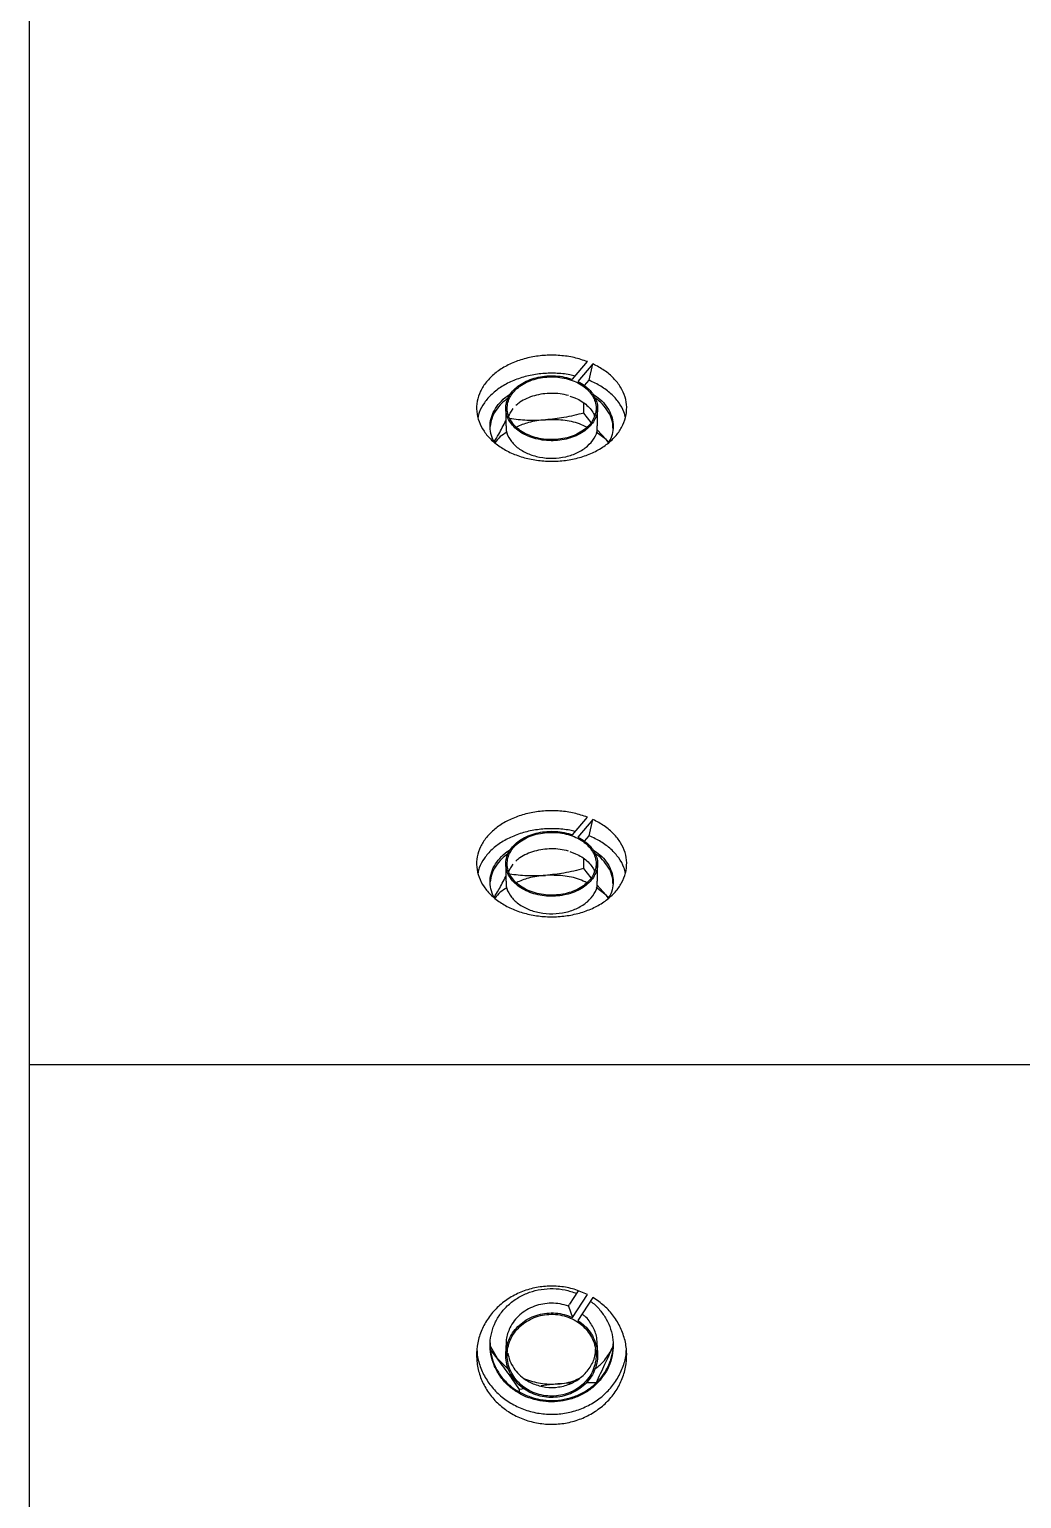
# Model space of a CAD drawing. Header units: millimetres. Extents: x 1293 to 41893, y 1011 to 26911.
# Drawn here: x 23211.2 to 23360.1, y 15565.2 to 15785.6 of the extents above; entities that cross this region are included whole.
import ezdxf

# ---------------------------------------------------------------- set-up
doc = ezdxf.new("R2010")
doc.units = ezdxf.units.MM
doc.header["$LTSCALE"] = 50
doc.layers.add('MAQUINAS', color=11, linetype='Continuous')

msp = doc.modelspace()

# ---------------------------------------------------------------- linework, layer by layer
at = {"layer": 'MAQUINAS', "linetype": 'Continuous', "lineweight": 25}
for p, q in [((23211.2425232, 15451.3783679), (23211.2425232, 16518.0450346)), ((23292.7019872, 15733.1192229), (23294.9546957, 15735.7724046)), ((23295.7748947, 15735.4242058), (23293.5221861, 15732.7710242)), ((23295.2007534, 15732.9690563), (23295.7748947, 15735.4242058)), ((23294.5210803, 15732.168555), (23295.2007534, 15732.9690563)), ((23292.2893695, 15730.5994219), (23292.9196594, 15730.3747244)), ((23282.6891899, 15728.7802435), (23282.6891899, 15726.1463276)), ((23282.8989324, 15730.1662706), (23282.8989324, 15729.8789931)), ((23283.531394, 15728.3228307), (23283.8197619, 15728.7288413)), ((23294.3960716, 15728.0537368), (23294.3960716, 15729.5654661)), ((23296.4625232, 15726.1463276), (23296.4625232, 15728.7802435)), ((23295.4991478, 15726.6493551), (23294.3960716, 15728.0537368)), ((23297.7345337, 15724.0914085), (23296.2692842, 15725.2092343)), ((23297.7345337, 15724.0914085), (23296.393251, 15725.5588323)), ((23298.0899994, 15723.6152156), (23297.7345337, 15724.0914085)), ((23297.7345337, 15724.0914085), (23298.175851, 15723.6936296)), ((23292.7019872, 15664.7655674), (23294.9546957, 15667.4187491)), ((23295.7748947, 15667.0705503), (23293.5221861, 15664.4173686)), ((23295.2007534, 15664.6154008), (23295.7748947, 15667.0705503)), ((23294.5210803, 15663.8148995), (23295.2007534, 15664.6154008)), ((23292.2893695, 15662.2457663), (23292.9196594, 15662.0210689)), ((23282.6891899, 15660.426588), (23282.6891899, 15657.7926721)), ((23282.8989324, 15661.8126151), (23282.8989324, 15661.5253376)), ((23283.531394, 15659.9691752), (23283.8197619, 15660.3751858)), ((23294.3960716, 15659.7000813), (23294.3960716, 15661.2118105)), ((23296.4625232, 15657.7926721), (23296.4625232, 15660.426588)), ((23295.4991478, 15658.2956996), (23294.3960716, 15659.7000813)), ((23297.7345337, 15655.737753), (23296.2692842, 15656.8555788)), ((23297.7345337, 15655.737753), (23296.393251, 15657.2051768)), ((23298.0899994, 15655.2615601), (23297.7345337, 15655.737753)), ((23297.7345337, 15655.737753), (23298.175851, 15655.3399741)), ((24191.2425232, 15630.2566986), (23211.2425232, 15630.2566986)), ((23293.5503003, 15596.3370789), (23292.245503, 15594.3365441)), ((23292.0989506, 15594.0400082), (23292.7019872, 15592.3345776)), ((23292.7019872, 15592.3345776), (23294.9546957, 15595.7884641)), ((23295.7748947, 15595.3351823), (23293.5221861, 15591.8812957)), ((23280.3962012, 15587.9942261), (23281.4171794, 15586.213723)), ((23281.4171794, 15586.213723), (23280.4325058, 15587.4401817)), ((23282.6891899, 15588.1415776), (23282.6891899, 15586.6861356)), ((23296.4625232, 15586.6861356), (23296.4625232, 15588.1415776)), ((23298.6628883, 15587.6938555), (23298.8002239, 15588.1029224)), ((23298.7808347, 15587.9214963), (23298.6628883, 15587.6938555)), ((23281.4171794, 15586.213723), (23283.1471547, 15584.4956425)), ((23285.4464413, 15581.6491291), (23284.7556415, 15581.5287767)), ((23284.7556415, 15581.1858639), (23284.7556415, 15581.5287767)), ((23290.5042111, 15582.3711412), (23287.9848051, 15582.0770114)), ((23292.5372796, 15582.48277), (23290.5042111, 15582.3711412)), ((23296.2527807, 15582.5155317), (23294.7346106, 15582.5194327))]:
    msp.add_line(p, q, dxfattribs=at)
for points in [[(23294.9546957, 15735.7724046), (23294.2967837, 15735.9926462), (23292.9809598, 15736.4331294), (23290.825971, 15736.7375678), (23288.6386713, 15736.763179), (23286.4825522, 15736.4851993), (23284.443159, 15735.9204038), (23282.5954498, 15735.0882066), (23281.0088808, 15734.0201897), (23279.742695, 15732.7561739), (23278.8442728, 15731.343466), (23278.3472081, 15729.8348923), (23278.2700931, 15728.2868755), (23278.6158111, 15726.7573103), (23279.3714327, 15725.3034025), (23280.5086976, 15723.9795279), (23281.9850724, 15722.835199), (23283.745341, 15721.9132135), (23285.7236697, 15721.2480536), (23287.8460693, 15720.8645961), (23290.0331627, 15720.7771821), (23292.2031529, 15720.989081), (23294.2748828, 15721.4923678), (23296.1708699, 15722.2682195), (23297.8202054, 15723.2876201), (23299.1612022, 15724.5124419), (23300.1437152, 15725.8968852), (23300.7309695, 15727.3891409), (23300.9011106, 15728.9335155), (23300.6473693, 15730.4718145), (23299.9807509, 15731.94813), (23298.9205313, 15733.301187), (23297.5274683, 15734.5030018), (23296.3590859, 15735.1171378), (23295.7748947, 15735.4242058)], [(23293.5221861, 15732.7710242), (23293.8693545, 15732.5782299), (23294.5636913, 15732.1926414), (23295.3830168, 15731.4495429), (23295.9993264, 15730.6188708), (23296.3767654, 15729.7178024), (23296.5049997, 15728.7830322), (23296.3783685, 15727.8479569), (23296.0017799, 15726.9471999), (23295.3890063, 15726.1137979), (23294.5625873, 15725.3783991), (23293.552891, 15724.7680264), (23292.3970279, 15724.3051141), (23291.1374789, 15724.0066751), (23289.820536, 15723.883678), (23288.4946005, 15723.9406433), (23287.208404, 15724.1754773), (23286.0092181, 15724.5795492), (23284.941116, 15725.1380083), (23284.0433534, 15725.8303296), (23283.3489257, 15726.6310685), (23282.8833549, 15727.5107954), (23282.6637522, 15728.4371782), (23282.6981884, 15729.3761694), (23282.9853982, 15730.293259), (23283.5148247, 15731.15474), (23284.2670141, 15731.9289559), (23285.2143067, 15732.587432), (23286.321941, 15733.1060425), (23287.5490069, 15733.4654476), (23288.8511574, 15733.6534804), (23290.1777323, 15733.6593405), (23291.4904357, 15733.4973296), (23292.2981367, 15733.2452585), (23292.7019872, 15733.1192229)], [(23286.7929041, 15724.4965757), (23287.1997547, 15724.3837242), (23288.0134559, 15724.1580212), (23289.3227064, 15724.0412057), (23290.6340068, 15724.0946897), (23291.9067006, 15724.3314037), (23293.08927, 15724.7382356), (23294.1369686, 15725.300627), (23295.0093467, 15725.9966772), (23295.6729293, 15726.7997146), (23296.1022021, 15727.6788582), (23296.2806718, 15728.6003286), (23296.2014791, 15729.5287127), (23295.8676674, 15730.4283337), (23295.2920649, 15731.2646195), (23294.4967918, 15732.005432), (23293.5124099, 15732.6223024), (23292.3767485, 15733.0915247), (23291.1334503, 15733.3950668), (23289.8302947, 15733.5212638), (23288.5173612, 15733.4652661), (23287.245105, 15733.2292256), (23286.0624184, 15732.8222132), (23285.0147512, 15732.2598702), (23284.1423646, 15731.5638069), (23283.4787847, 15730.7607739), (23283.0495091, 15729.8816259), (23282.8710479, 15728.9601686), (23282.9502093, 15728.0317361), (23283.2841382, 15727.1322956), (23283.859303, 15726.2953363), (23284.6562093, 15725.5570375), (23285.6344963, 15724.9307856), (23286.4067682, 15724.6413123), (23286.7929041, 15724.4965757)], [(23294.9546957, 15667.4187491), (23294.2967837, 15667.6389907), (23292.9809598, 15668.0794739), (23290.825971, 15668.3839123), (23288.6386713, 15668.4095235), (23286.4825522, 15668.1315438), (23284.443159, 15667.5667483), (23282.5954498, 15666.7345511), (23281.0088808, 15665.6665342), (23279.742695, 15664.4025184), (23278.8442728, 15662.9898105), (23278.3472081, 15661.4812368), (23278.2700931, 15659.93322), (23278.6158111, 15658.4036548), (23279.3714327, 15656.949747), (23280.5086976, 15655.6258724), (23281.9850724, 15654.4815435), (23283.745341, 15653.559558), (23285.7236697, 15652.8943981), (23287.8460693, 15652.5109405), (23290.0331627, 15652.4235266), (23292.2031529, 15652.6354255), (23294.2748828, 15653.1387123), (23296.1708699, 15653.914564), (23297.8202054, 15654.9339646), (23299.1612022, 15656.1587864), (23300.1437152, 15657.5432297), (23300.7309695, 15659.0354854), (23300.9011106, 15660.57986), (23300.6473693, 15662.118159), (23299.9807509, 15663.5944745), (23298.9205313, 15664.9475314), (23297.5274683, 15666.1493463), (23296.3590859, 15666.7634823), (23295.7748947, 15667.0705503)], [(23293.5221861, 15664.4173686), (23293.8693545, 15664.2245744), (23294.5636913, 15663.8389859), (23295.3830168, 15663.0958874), (23295.9993264, 15662.2652153), (23296.3767654, 15661.3641469), (23296.5049997, 15660.4293766), (23296.3783685, 15659.4943013), (23296.0017799, 15658.5935444), (23295.3890063, 15657.7601424), (23294.5625873, 15657.0247436), (23293.552891, 15656.4143709), (23292.3970279, 15655.9514586), (23291.1374789, 15655.6530196), (23289.820536, 15655.5300225), (23288.4946005, 15655.5869878), (23287.208404, 15655.8218218), (23286.0092181, 15656.2258937), (23284.941116, 15656.7843528), (23284.0433534, 15657.4766741), (23283.3489257, 15658.277413), (23282.8833549, 15659.1571399), (23282.6637522, 15660.0835227), (23282.6981884, 15661.0225139), (23282.9853982, 15661.9396035), (23283.5148247, 15662.8010845), (23284.2670141, 15663.5753004), (23285.2143067, 15664.2337765), (23286.321941, 15664.752387), (23287.5490069, 15665.111792), (23288.8511574, 15665.2998249), (23290.1777323, 15665.3056849), (23291.4904357, 15665.143674), (23292.2981367, 15664.891603), (23292.7019872, 15664.7655674)], [(23286.7929041, 15656.1429202), (23287.1997547, 15656.0300687), (23288.0134559, 15655.8043657), (23289.3227064, 15655.6875502), (23290.6340068, 15655.7410341), (23291.9067006, 15655.9777482), (23293.08927, 15656.3845801), (23294.1369686, 15656.9469715), (23295.0093467, 15657.6430217), (23295.6729293, 15658.4460591), (23296.1022021, 15659.3252027), (23296.2806718, 15660.2466731), (23296.2014791, 15661.1750572), (23295.8676674, 15662.0746782), (23295.2920649, 15662.9109639), (23294.4967918, 15663.6517765), (23293.5124099, 15664.2686469), (23292.3767485, 15664.7378692), (23291.1334503, 15665.0414113), (23289.8302947, 15665.1676083), (23288.5173612, 15665.1116106), (23287.245105, 15664.8755701), (23286.0624184, 15664.4685577), (23285.0147512, 15663.9062147), (23284.1423646, 15663.2101514), (23283.4787847, 15662.4071184), (23283.0495091, 15661.5279703), (23282.8710479, 15660.6065131), (23282.9502093, 15659.6780806), (23283.2841382, 15658.7786401), (23283.859303, 15657.9416808), (23284.6562093, 15657.203382), (23285.6344963, 15656.5771301), (23286.4067682, 15656.2876568), (23286.7929041, 15656.1429202)], [(23294.9546957, 15595.7884641), (23294.2967837, 15596.0751726), (23292.9809598, 15596.6485894), (23290.825971, 15597.0449043), (23288.6386713, 15597.0782448), (23286.4825522, 15596.7163735), (23284.443159, 15595.9811281), (23282.5954498, 15594.8977818), (23281.0088808, 15593.5074475), (23279.742695, 15591.8619638), (23278.8442728, 15590.0229142), (23278.3472081, 15588.0590674), (23278.2700931, 15586.0438738), (23278.6158111, 15584.0527005), (23279.3714327, 15582.1600172), (23280.5086976, 15580.4366098), (23281.9850724, 15578.9469334), (23283.745341, 15577.7467016), (23285.7236697, 15576.8808028), (23287.8460693, 15576.3816214), (23290.0331627, 15576.2678267), (23292.2031529, 15576.5436746), (23294.2748828, 15577.1988486), (23296.1708699, 15578.208845), (23297.8202054, 15579.5358909), (23299.1612022, 15581.1303522), (23300.1437152, 15582.9326073), (23300.7309695, 15584.8752115), (23300.9011106, 15586.8856636), (23300.6473693, 15588.8882066), (23299.9807509, 15590.81006), (23298.9205313, 15592.5714566), (23297.5274683, 15594.1359676), (23296.3590859, 15594.9354441), (23295.7748947, 15595.3351823)], [(23285.7214674, 15580.4579669), (23285.1891776, 15580.7175276), (23284.124598, 15581.2366489), (23282.7745179, 15582.358419), (23281.672771, 15583.6807099), (23280.8746461, 15585.1799543), (23280.4069421, 15586.7919192), (23280.288419, 15588.4571724), (23280.5233315, 15590.1118187), (23281.1028061, 15591.6930158), (23282.0047736, 15593.1405546), (23283.1948914, 15594.399313), (23284.6279276, 15595.4215177), (23286.2490913, 15596.1677447), (23287.9976063, 15596.6115263), (23289.8034622, 15596.7287521), (23291.6108396, 15596.5419039), (23292.7387832, 15596.1523271), (23293.302755, 15595.9575387)], [(23292.0989506, 15594.0400082), (23291.6856488, 15594.1662202), (23290.8590453, 15594.418644), (23289.5490805, 15594.5162159), (23288.2464706, 15594.400957), (23286.9899841, 15594.0576181), (23285.8253026, 15593.5042449), (23284.7989555, 15592.7569431), (23283.9274349, 15591.8514288), (23283.5210921, 15591.1423667), (23283.3179207, 15590.7878356)], [(23293.5221861, 15591.8812957), (23293.8693545, 15591.630318), (23294.5636913, 15591.1283626), (23295.3830168, 15590.161004), (23295.9993264, 15589.0796431), (23296.3767654, 15587.9066408), (23296.5049997, 15586.6897658), (23296.3783685, 15585.4724937), (23296.0017799, 15584.299897), (23295.3890063, 15583.2149822), (23294.5625873, 15582.257647), (23293.552891, 15581.4630697), (23292.3970279, 15580.8604549), (23291.1374789, 15580.4719499), (23289.820536, 15580.3118334), (23288.4946005, 15580.3859903), (23287.208404, 15580.6916949), (23286.0092181, 15581.2177119), (23284.941116, 15581.9447086), (23284.0433534, 15582.8459659), (23283.3489257, 15583.8883601), (23282.8833549, 15585.0335802), (23282.6637522, 15586.2395364), (23282.6981884, 15587.4619063), (23282.9853982, 15588.6557648), (23283.5148247, 15589.7772325), (23284.2670141, 15590.7850993), (23285.2143067, 15591.6422973), (23286.321941, 15592.3174194), (23287.5490069, 15592.7852895), (23288.8511574, 15593.0300689), (23290.1777323, 15593.0376974), (23291.4904357, 15592.8267932), (23292.2981367, 15592.4986494), (23292.7019872, 15592.3345776)], [(23286.7929041, 15581.1096977), (23287.1997547, 15580.9627887), (23288.0134559, 15580.6689708), (23289.3227064, 15580.5169015), (23290.6340068, 15580.5865264), (23291.9067006, 15580.8946785), (23293.08927, 15581.4242884), (23294.1369686, 15582.1564041), (23295.0093467, 15583.0625156), (23295.6729293, 15584.1079019), (23296.1022021, 15585.2523627), (23296.2806718, 15586.4519241), (23296.2014791, 15587.6604857), (23295.8676674, 15588.8316037), (23295.2920649, 15589.9202725), (23294.4967918, 15590.8846552), (23293.5124099, 15591.6876912), (23292.3767485, 15592.2985202), (23291.1334503, 15592.6936685), (23289.8302947, 15592.8579506), (23288.5173612, 15592.7850533), (23287.245105, 15592.477778), (23286.0624184, 15591.9479331), (23285.0147512, 15591.2158804), (23284.1423646, 15590.3097518), (23283.4787847, 15589.2643711), (23283.0495091, 15588.1199046), (23282.8710479, 15586.9203604), (23282.9502093, 15585.7117358), (23283.2841382, 15584.5408528), (23283.859303, 15583.4513071), (23284.6562093, 15582.4901968), (23285.6344963, 15581.674948), (23286.4067682, 15581.2981145), (23286.7929041, 15581.1096977)], [(23282.9926705, 15587.0048339), (23283.086034, 15586.611881), (23283.272761, 15585.8259752), (23283.8623505, 15584.7385664), (23284.6553966, 15583.7768843), (23285.6346995, 15582.961786), (23286.4068359, 15582.5849324), (23286.7929041, 15582.3965056)]]:
    msp.add_open_spline(points, degree=3, dxfattribs=at)
for points, knots in [([(23293.1059746, 15733.5950289), (23292.8390985, 15733.6671488), (23291.8933109, 15733.9227362), (23290.1445638, 15734.0626095), (23287.9631792, 15734.0052021), (23285.8336036, 15733.6335035), (23283.8458623, 15732.9838987), (23282.073386, 15732.0744291), (23280.575705, 15730.9416325), (23279.4367633, 15729.6240239), (23278.7382483, 15728.4300201), (23278.5858927, 15727.6731942), (23278.535993, 15727.4253174)], [0, 0, 0, 0, 0.0442667192, 0.156877675, 0.2694886309, 0.3820995868, 0.4947105427, 0.6073214985, 0.7199324544, 0.8325434103, 0.9451543662, 1, 1, 1, 1]), ([(23300.6378163, 15727.3377719), (23300.576557, 15727.6335679), (23300.4099367, 15728.4381094), (23299.6817664, 15729.676133), (23298.5237096, 15730.9835625), (23297.0274116, 15732.123693), (23295.8096394, 15732.6872685), (23295.2007534, 15732.9690563)], [0, 0, 0, 0, 0.1269086701, 0.3451815026, 0.5634543351, 0.7817271675, 1, 1, 1, 1]), ([(23281.0596496, 15723.5960352), (23281.0152271, 15723.6581035), (23280.6994632, 15724.0992977), (23280.4255842, 15725.013095), (23280.2831781, 15726.284872), (23280.5256533, 15727.5569107), (23281.09876, 15728.7750306), (23282.0186363, 15729.8720567), (23282.8162379, 15730.5975751), (23283.3556485, 15730.8871515), (23283.4165274, 15730.9198337)], [0, 0, 0, 0, 0.0260238684, 0.1849827559, 0.3439416434, 0.502900531, 0.6618594185, 0.8208183061, 0.9797771936, 1, 1, 1, 1]), ([(23292.0989506, 15730.6773415), (23291.6856567, 15730.7742898), (23290.8590688, 15730.9681864), (23289.5489861, 15731.0432026), (23288.2468245, 15730.95442), (23286.9886627, 15730.6915879), (23285.8302342, 15730.2630996), (23284.8795654, 15729.7546914), (23284.4091272, 15729.3441659), (23284.2126751, 15729.172733)], [0, 0, 0, 0, 0.1488756614, 0.2977513228, 0.4466269842, 0.5955026456, 0.744378307, 0.8932539685, 1, 1, 1, 1]), ([(23292.9196594, 15730.3747244), (23292.9967717, 15730.3481724), (23293.4246605, 15730.2008382), (23294.0973558, 15729.8128154), (23294.8988993, 15729.2274724), (23295.5114995, 15728.5509624), (23295.8848676, 15727.9935576), (23295.9852196, 15727.6612224), (23296.0093407, 15727.5813407)], [0, 0, 0, 0, 0.0484218878, 0.2686885188, 0.4887285324, 0.7088688261, 0.9300222995, 1, 1, 1, 1]), ([(23295.7176552, 15730.9351774), (23296.0986089, 15730.6753363), (23296.9027685, 15730.1268348), (23297.8167507, 15729.0989756), (23298.4825654, 15727.9421242), (23298.8236718, 15726.7120756), (23298.8154496, 15725.4643496), (23298.5721278, 15724.4127235), (23298.2127279, 15723.8255509), (23298.0866946, 15723.6196428)], [0, 0, 0, 0, 0.139771742, 0.2950457489, 0.4503197559, 0.6055937629, 0.7608677699, 0.9161417768, 1, 1, 1, 1]), ([(23283.0188703, 15730.2619672), (23282.6986327, 15730.0246213), (23281.9606051, 15729.4776281), (23281.1417674, 15728.4365314), (23280.5332452, 15727.2574596), (23280.4223344, 15726.4398467), (23280.3692423, 15726.0484626)], [0, 0, 0, 0, 0.2080204508, 0.4794090817, 0.7507977126, 1, 1, 1, 1]), ([(23283.1544906, 15727.6004638), (23283.2044234, 15727.7543755), (23283.2853745, 15728.0038977), (23283.4632404, 15728.2344782), (23283.531394, 15728.3228307)], [0, 0, 0, 0, 0.6168256867, 1, 1, 1, 1]), ([(23298.7815297, 15725.6960311), (23298.7700887, 15726.0410943), (23298.7444727, 15726.8136765), (23298.2870118, 15727.9824769), (23297.4812563, 15729.1278959), (23296.7213641, 15729.9122751), (23296.1767752, 15730.2441081), (23296.0896281, 15730.2972092)], [0, 0, 0, 0, 0.2019016057, 0.4520492373, 0.7021968689, 0.9523445004, 1, 1, 1, 1]), ([(23280.9440281, 15723.7158372), (23281.1802958, 15724.099645), (23281.7721196, 15725.0610402), (23282.3450091, 15726.2053711), (23282.6891899, 15726.8928626)], [0, 0, 0, 0, 0.3992195998, 1, 1, 1, 1]), ([(23282.7610569, 15726.1464937), (23282.7478388, 15725.9063547), (23282.7087707, 15725.1965868), (23283.2676347, 15724.0557329), (23284.3505042, 15722.8664784), (23285.8967289, 15721.9497873), (23287.7408952, 15721.3817892), (23289.7394296, 15721.2096871), (23291.724552, 15721.4477949), (23293.5285188, 15722.0762676), (23295.0143302, 15723.0431101), (23296.0097365, 15724.2671401), (23296.4830674, 15725.3496851), (23296.414862, 15725.9810372), (23296.3972232, 15726.1443136)], [0, 0, 0, 0, 0.0470837889, 0.1391634444, 0.2312430998, 0.3233227552, 0.4154024107, 0.5074820661, 0.5995617215, 0.691641377, 0.7837210324, 0.8758006879, 0.9678803433, 1, 1, 1, 1]), ([(23283.2808896, 15727.259819), (23284.1420626, 15727.1563142), (23285.9016856, 15726.9448242), (23287.719394, 15727.0099319), (23288.647502, 15727.0431753)], [0, 0, 0, 0, 0.4894076312, 1, 1, 1, 1]), ([(23288.647502, 15727.0431753), (23287.7769867, 15726.9486743), (23286.219707, 15726.7796199), (23284.8741719, 15726.2063835), (23284.2807874, 15725.9535848)], [0, 0, 0, 0, 0.5589974024, 1, 1, 1, 1]), ([(23294.3960716, 15728.0537368), (23293.4086341, 15727.803035), (23291.5230854, 15727.3243107), (23289.5752711, 15727.1338799), (23288.647502, 15727.0431753)], [0, 0, 0, 0, 0.523687075, 1, 1, 1, 1]), ([(23294.8691742, 15725.9304328), (23294.5041263, 15726.1062098), (23293.4181574, 15726.6291229), (23291.2616232, 15727.0630551), (23289.5188757, 15727.0498019), (23288.647502, 15727.0431753)], [0, 0, 0, 0, 0.2020310754, 0.6010155377, 1, 1, 1, 1]), ([(23282.8747562, 15725.1695733), (23282.5212569, 15724.9646402), (23281.7750002, 15724.5320152), (23281.3167318, 15723.9304868), (23281.0755435, 15723.6139004)], [0, 0, 0, 0, 0.4736966407, 1, 1, 1, 1]), ([(23293.1059746, 15665.2413734), (23292.8390985, 15665.3134933), (23291.8933109, 15665.5690807), (23290.1445638, 15665.708954), (23287.9631792, 15665.6515466), (23285.8336036, 15665.279848), (23283.8458623, 15664.6302432), (23282.073386, 15663.7207736), (23280.575705, 15662.587977), (23279.4367633, 15661.2703684), (23278.7382483, 15660.0763645), (23278.5858927, 15659.3195386), (23278.535993, 15659.0716619)], [0, 0, 0, 0, 0.0442667192, 0.156877675, 0.2694886309, 0.3820995868, 0.4947105427, 0.6073214985, 0.7199324544, 0.8325434103, 0.9451543662, 1, 1, 1, 1]), ([(23300.6378163, 15658.9841164), (23300.576557, 15659.2799123), (23300.4099367, 15660.0844539), (23299.6817664, 15661.3224775), (23298.5237096, 15662.629907), (23297.0274116, 15663.7700375), (23295.8096394, 15664.333613), (23295.2007534, 15664.6154008)], [0, 0, 0, 0, 0.1269086701, 0.3451815026, 0.5634543351, 0.7817271675, 1, 1, 1, 1]), ([(23281.0596496, 15655.2423796), (23281.0152271, 15655.304448), (23280.6994632, 15655.7456421), (23280.4255842, 15656.6594395), (23280.2831781, 15657.9312164), (23280.5256533, 15659.2032552), (23281.09876, 15660.4213751), (23282.0186363, 15661.5184011), (23282.8162379, 15662.2439196), (23283.3556485, 15662.533496), (23283.4165274, 15662.5661782)], [0, 0, 0, 0, 0.02602386836, 0.1849827559, 0.34394164344, 0.50290053098, 0.66185941852, 0.82081830607, 0.97977719361, 1, 1, 1, 1]), ([(23292.0989506, 15662.323686), (23291.6856567, 15662.4206343), (23290.8590688, 15662.6145308), (23289.5489861, 15662.6895471), (23288.2468245, 15662.6007645), (23286.9886627, 15662.3379323), (23285.8302342, 15661.9094441), (23284.8795654, 15661.4010359), (23284.4091272, 15660.9905104), (23284.2126751, 15660.8190775)], [0, 0, 0, 0, 0.1488756614, 0.2977513228, 0.4466269842, 0.5955026456, 0.744378307, 0.8932539685, 1, 1, 1, 1]), ([(23292.9196594, 15662.0210689), (23292.9967717, 15661.9945169), (23293.4246605, 15661.8471827), (23294.0973558, 15661.4591598), (23294.8988993, 15660.8738169), (23295.5114995, 15660.1973069), (23295.8848676, 15659.6399021), (23295.9852196, 15659.3075669), (23296.0093407, 15659.2276852)], [0, 0, 0, 0, 0.0484218878, 0.2686885188, 0.4887285324, 0.7088688261, 0.9300222995, 1, 1, 1, 1]), ([(23295.7176552, 15662.5815218), (23296.0986089, 15662.3216808), (23296.9027685, 15661.7731792), (23297.8167507, 15660.74532), (23298.4825654, 15659.5884686), (23298.8236718, 15658.3584201), (23298.8154496, 15657.1106941), (23298.5721278, 15656.059068), (23298.2127279, 15655.4718954), (23298.0866946, 15655.2659873)], [0, 0, 0, 0, 0.139771742, 0.2950457489, 0.4503197559, 0.6055937629, 0.7608677699, 0.9161417768, 1, 1, 1, 1]), ([(23283.0188703, 15661.9083116), (23282.6986327, 15661.6709658), (23281.9606051, 15661.1239726), (23281.1417674, 15660.0828759), (23280.5332452, 15658.9038041), (23280.4223344, 15658.0861912), (23280.3692423, 15657.694807)], [0, 0, 0, 0, 0.2080204508, 0.4794090817, 0.7507977126, 1, 1, 1, 1]), ([(23283.1544906, 15659.2468083), (23283.2044234, 15659.40072), (23283.2853745, 15659.6502422), (23283.4632404, 15659.8808227), (23283.531394, 15659.9691752)], [0, 0, 0, 0, 0.61682568671, 1, 1, 1, 1]), ([(23298.7815297, 15657.3423755), (23298.7700887, 15657.6874388), (23298.7444727, 15658.460021), (23298.2870118, 15659.6288214), (23297.4812563, 15660.7742404), (23296.7213641, 15661.5586196), (23296.1767752, 15661.8904526), (23296.0896281, 15661.9435537)], [0, 0, 0, 0, 0.2019016057, 0.4520492373, 0.7021968689, 0.9523445004, 1, 1, 1, 1]), ([(23280.9440281, 15655.3621817), (23281.1802958, 15655.7459895), (23281.7721196, 15656.7073846), (23282.3450091, 15657.8517155), (23282.6891899, 15658.5392071)], [0, 0, 0, 0, 0.3992195998, 1, 1, 1, 1]), ([(23282.7610569, 15657.7928382), (23282.7478388, 15657.5526992), (23282.7087707, 15656.8429313), (23283.2676347, 15655.7020774), (23284.3505042, 15654.5128228), (23285.8967289, 15653.5961318), (23287.7408952, 15653.0281336), (23289.7394296, 15652.8560316), (23291.724552, 15653.0941394), (23293.5285188, 15653.7226121), (23295.0143302, 15654.6894546), (23296.0097365, 15655.9134846), (23296.4830674, 15656.9960295), (23296.414862, 15657.6273817), (23296.3972232, 15657.790658)], [0, 0, 0, 0, 0.0470837889, 0.1391634444, 0.2312430998, 0.3233227552, 0.4154024107, 0.5074820661, 0.5995617215, 0.691641377, 0.7837210324, 0.8758006879, 0.9678803433, 1, 1, 1, 1]), ([(23283.2808896, 15658.9061635), (23284.1420626, 15658.8026587), (23285.9016856, 15658.5911687), (23287.719394, 15658.6562763), (23288.647502, 15658.6895198)], [0, 0, 0, 0, 0.4894076312, 1, 1, 1, 1]), ([(23288.647502, 15658.6895198), (23287.7769867, 15658.5950188), (23286.219707, 15658.4259644), (23284.8741719, 15657.852728), (23284.2807874, 15657.5999293)], [0, 0, 0, 0, 0.55899740235, 1, 1, 1, 1]), ([(23294.3960716, 15659.7000813), (23293.4086341, 15659.4493795), (23291.5230854, 15658.9706552), (23289.5752711, 15658.7802244), (23288.647502, 15658.6895198)], [0, 0, 0, 0, 0.523687075, 1, 1, 1, 1]), ([(23294.8691742, 15657.5767773), (23294.5041263, 15657.7525543), (23293.4181574, 15658.2754674), (23291.2616232, 15658.7093996), (23289.5188757, 15658.6961464), (23288.647502, 15658.6895198)], [0, 0, 0, 0, 0.2020310754, 0.6010155377, 1, 1, 1, 1]), ([(23282.8747562, 15656.8159177), (23282.5212569, 15656.6109847), (23281.7750002, 15656.1783597), (23281.3167318, 15655.5768313), (23281.0755435, 15655.2602449)], [0, 0, 0, 0, 0.4736966407, 1, 1, 1, 1]), ([(23295.3966495, 15594.7552511), (23295.4636285, 15594.712668), (23296.0133713, 15594.3631589), (23296.8463562, 15593.4749098), (23297.8232662, 15592.1262681), (23298.4814519, 15590.6104856), (23298.8216105, 15589.0129592), (23298.8248085, 15587.3835293), (23298.4926948, 15585.7835156), (23297.8368514, 15584.2704076), (23296.8812037, 15582.8992696), (23295.66042, 15581.7198596), (23294.2187513, 15580.7748631), (23292.6087646, 15580.099066), (23290.8879794, 15579.7151647), (23289.1222629, 15579.6439299), (23287.3629654, 15579.8624289), (23286.2686334, 15580.2594542), (23285.7214674, 15580.4579669)], [0, 0, 0, 0, 0.0091646203, 0.0752203122, 0.1412760042, 0.2073316962, 0.2733873882, 0.3394430802, 0.4054987722, 0.4715544641, 0.5376101561, 0.6036658481, 0.6697215401, 0.7357772321, 0.8018329241, 0.867888616, 0.933944308, 1, 1, 1, 1]), ([(23292.0989506, 15594.0400082), (23292.1192631, 15594.0917534), (23292.1601089, 15594.1958062), (23292.2169359, 15594.2894627), (23292.245503, 15594.3365441)], [0, 0, 0, 0, 0.4972965919, 1, 1, 1, 1]), ([(23296.3972232, 15588.1389557), (23296.4002517, 15588.538571), (23296.407931, 15589.5518695), (23295.7449172, 15591.0749226), (23294.9438901, 15592.2788811), (23294.2729016, 15592.7321912), (23294.1370302, 15592.8239839)], [0, 0, 0, 0, 0.2241501808, 0.5683741942, 0.9125982077, 1, 1, 1, 1]), ([(23283.3179207, 15590.7878356), (23283.0678164, 15590.2117774), (23282.6954955, 15589.3542212), (23282.7448545, 15588.4414247), (23282.7610569, 15588.1417938)], [0, 0, 0, 0, 0.671743971, 1, 1, 1, 1]), ([(23278.3907031, 15587.358092), (23278.3922098, 15587.213045), (23278.4006615, 15586.3994356), (23278.8295549, 15584.9481153), (23279.6789259, 15583.099427), (23280.9340325, 15581.4423096), (23282.5027837, 15580.0368112), (23284.3386103, 15578.9360101), (23286.3696131, 15578.180936), (23288.52071, 15577.7998639), (23290.7112044, 15577.8070359), (23292.8593033, 15578.202184), (23294.8844144, 15578.9705387), (23296.7117064, 15580.083332), (23298.2694857, 15581.4990722), (23299.5120175, 15583.1643484), (23300.346098, 15585.0186186), (23300.7626737, 15586.4593835), (23300.7658009, 15587.2595609), (23300.7663154, 15587.3912041)], [0, 0, 0, 0, 0.014075217, 0.078951865, 0.143828513, 0.208705161, 0.273581809, 0.3384584569, 0.4033351049, 0.4682117529, 0.5330884009, 0.5979650489, 0.6628416969, 0.7277183448, 0.7925949928, 0.8574716408, 0.9223482888, 0.9872249368, 1, 1, 1, 1]), ([(23280.3600903, 15588.5453161), (23280.3714605, 15588.0441924), (23280.3954678, 15586.9861065), (23280.8672332, 15585.4185062), (23281.6569818, 15583.9095191), (23282.7625313, 15582.5783722), (23284.1169761, 15581.4492551), (23285.186637, 15580.9273403), (23285.7214674, 15580.6663829)], [0, 0, 0, 0, 0.1525056725, 0.322004538, 0.4915034035, 0.661002269, 0.8305011345, 1, 1, 1, 1]), ([(23285.7214674, 15580.6663829), (23286.2849554, 15580.462914), (23287.4119312, 15580.0559761), (23289.2252455, 15579.8453602), (23291.0413874, 15579.9417903), (23292.8041025, 15580.3685822), (23294.4418332, 15581.1020875), (23295.8933735, 15582.1160841), (23297.0998343, 15583.3709876), (23298.0255499, 15584.8190751), (23298.5952612, 15586.4033047), (23298.843679, 15587.6200256), (23298.7901798, 15588.2812956), (23298.7815297, 15588.3882136)], [0, 0, 0, 0, 0.098107793, 0.1962155859, 0.2943233789, 0.3924311718, 0.4905389648, 0.5886467577, 0.6867545507, 0.7848623436, 0.8829701366, 0.9810779295, 1, 1, 1, 1]), ([(23286.7929041, 15582.3965056), (23287.4109962, 15582.1919054), (23288.6471803, 15581.7827052), (23290.6461017, 15581.830654), (23292.5338473, 15582.3732114), (23294.1782126, 15583.4068088), (23295.3997935, 15584.8328208), (23296.1042403, 15586.2954462), (23296.1459896, 15587.2570638), (23296.1615633, 15587.6157762)], [0, 0, 0, 0, 0.1516306377, 0.3032612754, 0.4548919131, 0.6065225508, 0.7581531885, 0.9097838263, 1, 1, 1, 1]), ([(23296.0629706, 15584.6276063), (23296.48765, 15584.955357), (23297.5843786, 15585.8017687), (23298.2531072, 15586.9749549), (23298.6628883, 15587.6938555)], [0, 0, 0, 0, 0.38722379742, 1, 1, 1, 1]), ([(23298.6628883, 15587.6938555), (23298.2739179, 15586.8981208), (23297.45729, 15585.2275076), (23296.6667673, 15583.4476304), (23296.2527807, 15582.5155317)], [0, 0, 0, 0, 0.476312925, 1, 1, 1, 1]), ([(23284.7556415, 15581.5287767), (23284.1821906, 15582.3761274), (23283.0871647, 15583.9941753), (23281.9559782, 15585.4976152), (23281.4171794, 15586.213723)], [0, 0, 0, 0, 0.523687075, 1, 1, 1, 1]), ([(23285.4885029, 15583.1470101), (23286.2818112, 15582.8699122), (23287.8971257, 15582.3056926), (23289.6249504, 15582.3490681), (23290.5042111, 15582.3711412)], [0, 0, 0, 0, 0.4911169712, 1, 1, 1, 1]), ([(23290.5042111, 15582.3711412), (23291.3830749, 15582.4734167), (23292.5235782, 15582.6061398), (23293.5104795, 15583.1205459), (23293.7368817, 15583.2385543)], [0, 0, 0, 0, 0.7705928901, 1, 1, 1, 1])]:
    msp.add_open_spline(points, degree=3, knots=knots, dxfattribs=at)

doc.saveas('drawing.dxf')
